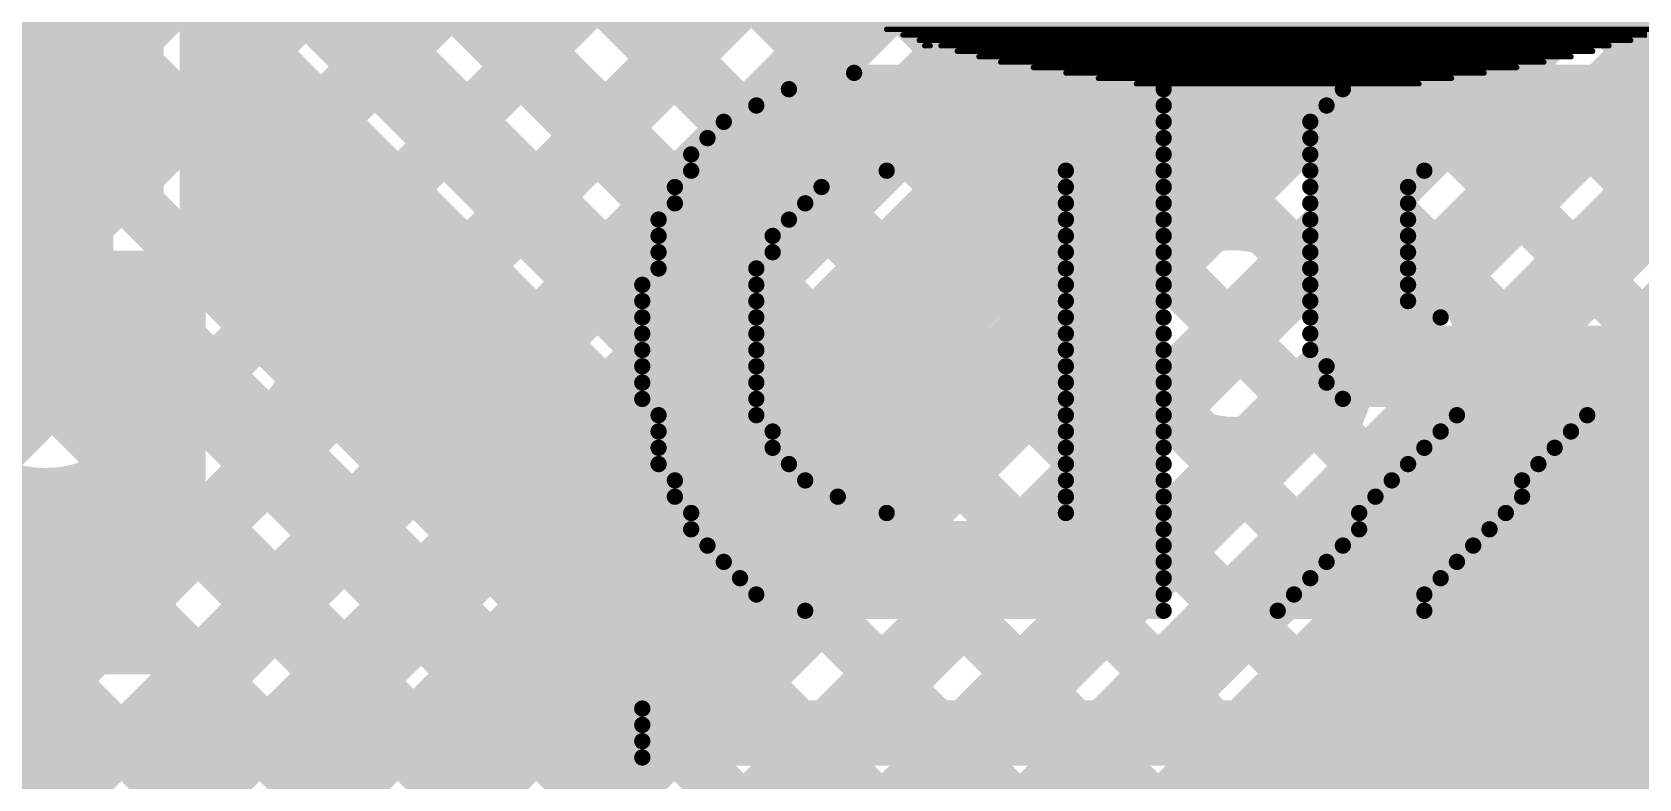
# Model space of a CAD drawing. Header units: millimetres. Extents: x -0.33 to 3.26, y -0.12 to 2.83.
# Drawn here: x 0.5497 to 0.8455, y 0.7651 to 0.9025 of the extents above; entities that cross this region are included whole.
import ezdxf

# ---------------------------------------------------------------- set-up
doc = ezdxf.new("R2010")
doc.units = ezdxf.units.MM
doc.header["$MEASUREMENT"] = 0
for name, color, linetype in [('BottomLayer', 5, 'Continuous'), ('BottomOverlay', 54, 'Continuous'), ('BottomPaste', 16, 'Continuous'), ('BottomSolder', 6, 'Continuous'), ('TopLayer', 1, 'Continuous'), ('TopOverlay', 2, 'Continuous')]:
    doc.layers.add(name, color=color, linetype=linetype)
doc.styles.add('Arial', font='', dxfattribs={"height": 0.2})
doc.styles.get('Arial').set_extended_font_data('Arial')

# ---------------------------------------------------------------- blocks, each defined once
blk = doc.blocks.new('PS2801C_1_F3_A_B_4')
at = {"layer": 'BottomLayer'}
blk.add_hatch(color=5, dxfattribs=at).paths.add_polyline_path([(0.23622, 0.06772), (0.31496, 0.06772), (0.31496, 0.03228), (0.23622, 0.03228)])
at = {"layer": 'BottomPaste'}
blk.add_hatch(color=16, dxfattribs=at).paths.add_polyline_path([(0.23622, 0.06772), (0.31496, 0.06772), (0.31496, 0.03228), (0.23622, 0.03228)])
at = {"layer": 'BottomSolder'}
blk.add_hatch(color=6, dxfattribs=at).paths.add_polyline_path([(0.23222, 0.07172), (0.31896, 0.07172), (0.31896, 0.02828), (0.23222, 0.02828)])
blk = doc.blocks.new('R__0402_B_29')
at = {"layer": 'BottomLayer'}
for points in [[(-0.0095, 0.0125), (-0.0095, -0.0125), (-0.0275, -0.0125), (-0.0275, 0.0125)], [(0.0275, 0.0125), (0.0275, -0.0125), (0.0095, -0.0125), (0.0095, 0.0125)]]:
    blk.add_hatch(color=5, dxfattribs=at).paths.add_polyline_path(points)
at = {"layer": 'BottomPaste'}
for points in [[(-0.0095, 0.0125), (-0.0095, -0.0125), (-0.0275, -0.0125), (-0.0275, 0.0125)], [(0.0275, 0.0125), (0.0275, -0.0125), (0.0095, -0.0125), (0.0095, 0.0125)]]:
    blk.add_hatch(color=16, dxfattribs=at).paths.add_polyline_path(points)
at = {"layer": 'BottomSolder'}
for points in [[(-0.0055, 0.0165), (-0.0055, -0.0165), (-0.0315, -0.0165), (-0.0315, 0.0165)], [(0.0315, 0.0165), (0.0315, -0.0165), (0.0055, -0.0165), (0.0055, 0.0165)]]:
    blk.add_hatch(color=6, dxfattribs=at).paths.add_polyline_path(points)
at = {"layer": 'BottomOverlay', "const_width": 0.01}
for points in [[(-0.034, 0.019), (0.034, 0.019)], [(-0.034, 0.019), (-0.034, -0.019)], [(0.034, 0.019), (0.034, -0.019)], [(-0.034, -0.019), (0.034, -0.019)]]:
    blk.add_lwpolyline(points, dxfattribs=at)
at = {"layer": 'BottomOverlay', "const_width": 0.005}
for points in [[(-0.0365, 0.019, 1), (-0.0315, 0.019, 1)], [(-0.0365, 0.019, 1), (-0.0315, 0.019, 1)], [(0.0315, 0.019, 1), (0.0365, 0.019, 1)], [(0.0315, 0.019, 1), (0.0365, 0.019, 1)], [(-0.0365, -0.019, 1), (-0.0315, -0.019, 1)], [(-0.0365, -0.019, 1), (-0.0315, -0.019, 1)], [(0.0315, -0.019, 1), (0.0365, -0.019, 1)], [(0.0315, -0.019, 1), (0.0365, -0.019, 1)]]:
    blk.add_lwpolyline(points, format="xyb", close=True, dxfattribs=at)

msp = doc.modelspace()

# ---------------------------------------------------------------- linework, layer by layer
at = {"layer": 'BottomLayer'}
for points, const_width in [([(0.6781, 0.7531), (1.051, 1.126)], 0.012), ([(0.61254, 0.659), (1.06154, 1.108)], 0.01), ([(0.69086, 0.7404), (1.05846, 1.108)], 0.01), ([(0.62, 0.641), (1.079, 1.1)], 0.012), ([(0.45772, 0.44817), (1.09154, 1.082)], 0.01), ([(0.63275, 0.6283), (1.08646, 1.082)], 0.01), ([(0.46517, 0.43017), (1.1066, 1.0716)], 0.012), ([(0.52038, 1.072), (0.74596, 0.84642)], 0.01), ([(0.54283, 0.7711), (0.84373, 1.072)], 0.01), ([(0.54866, 1.072), (0.7601, 0.86056)], 0.01), ([(0.57111, 0.7711), (0.87201, 1.072)], 0.01), ([(0.57662, 0.83318), (0.81544, 1.072)], 0.01), ([(0.57695, 1.072), (0.77425, 0.8747)], 0.01), ([(0.58184, 0.89497), (0.75887, 1.072)], 0.01), ([(0.58184, 0.86668), (0.78716, 1.072)], 0.01), ([(0.5994, 0.7711), (0.90029, 1.072)], 0.01), ([(0.60523, 1.072), (0.78839, 0.88884)], 0.01), ([(0.62768, 0.7711), (0.92858, 1.072)], 0.01), ([(0.63352, 1.072), (0.80253, 0.90299)], 0.01), ([(0.65597, 0.7711), (0.95686, 1.072)], 0.01), ([(0.67065, 0.7711), (0.97331, 1.07377)], 0.01), ([(0.47792, 0.41747), (1.11405, 1.0536)], 0.01), ([(0.5693, 0.50575), (1.11714, 1.0536)], 0.01), ([(0.582, 0.493), (1.131, 1.042)], 0.012), ([(0.57593, 0.98816), (0.73182, 0.83227)], 0.01), ([(0.58184, 0.86432), (0.58184, 0.96707)], 0.01), ([(0.58184, 0.95397), (0.71768, 0.81813)], 0.01), ([(0.58184, 0.92569), (0.70353, 0.80399)], 0.01), ([(0.55212, 0.84179), (0.55212, 0.9157)], 0.025), ([(0.58184, 0.8974), (0.68939, 0.78985)], 0.01), ([(0.58184, 0.86912), (0.67525, 0.77571)], 0.01), ([(0.57948, 0.86432), (0.58184, 0.86668)], 0.01), ([(0.57662, 0.86432), (0.58184, 0.86432)], 0.01), ([(0.57662, 0.86147), (0.57948, 0.86432)], 0.01), ([(0.57662, 0.84179), (0.57662, 0.86279)], 0.01), ([(0.57662, 0.82079), (0.57662, 0.86279)], 0.01), ([(0.57662, 0.84605), (0.65157, 0.7711)], 0.01), ([(0.84084, 0.83639), (0.84339, 0.83384)], 0.01), ([(0.56474, 0.82079), (0.57662, 0.82079)], 0.01), ([(0.5736, 0.82079), (0.62328, 0.7711)], 0.01), ([(0.8267, 0.82225), (0.82925, 0.8197)], 0.01), ([(0.51455, 0.7711), (0.56356, 0.82012)], 0.01), ([(0.54856, 0.81755), (0.595, 0.7711)], 0.01), ([(0.52662, 0.8112), (0.56672, 0.7711)], 0.01), ([(0.81256, 0.8081), (0.8151, 0.80556)], 0.01), ([(0.79842, 0.79396), (0.80096, 0.79142)], 0.01), ([(0.78428, 0.77982), (0.78682, 0.77728)], 0.01), ([(0.45149, 0.7711), (0.67065, 0.7711)], 0.01), ([(0.77013, 0.76568), (0.77268, 0.76313)], 0.01)]:
    msp.add_lwpolyline(points, dxfattribs=dict(at, const_width=const_width))
for points, const_width in [([(0.80003, 0.90299, 1), (0.80503, 0.90299, 1)], 0.005), ([(0.57934, 0.8974, 1), (0.58434, 0.8974, 1)], 0.005), ([(0.57934, 0.89497, 1), (0.58434, 0.89497, 1)], 0.005), ([(0.78589, 0.88884, 1), (0.79089, 0.88884, 1)], 0.005), ([(0.77175, 0.8747, 1), (0.77675, 0.8747, 1)], 0.005), ([(0.57934, 0.86912, 1), (0.58434, 0.86912, 1)], 0.005), ([(0.57934, 0.86668, 1), (0.58434, 0.86668, 1)], 0.005), ([(0.57934, 0.86668, 1), (0.58434, 0.86668, 1)], 0.005), ([(0.57412, 0.86432, 1), (0.57912, 0.86432, 1)], 0.005), ([(0.57412, 0.86279, 1), (0.57912, 0.86279, 1)], 0.005), ([(0.57412, 0.86279, 1), (0.57912, 0.86279, 1)], 0.005), ([(0.57698, 0.86432, 1), (0.58198, 0.86432, 1)], 0.005), ([(0.57698, 0.86432, 1), (0.58198, 0.86432, 1)], 0.005), ([(0.57934, 0.86432, 1), (0.58434, 0.86432, 1)], 0.005), ([(0.57934, 0.86432, 1), (0.58434, 0.86432, 1)], 0.005), ([(0.57412, 0.86147, 1), (0.57912, 0.86147, 1)], 0.005), ([(0.7576, 0.86056, 1), (0.7626, 0.86056, 1)], 0.005), ([(0.54587, 0.84179, 1), (0.55837, 0.84179, 1)], 0.0125), ([(0.57412, 0.84605, 1), (0.57912, 0.84605, 1)], 0.005), ([(0.74346, 0.84642, 1), (0.74846, 0.84642, 1)], 0.005), ([(0.57412, 0.84179, 1), (0.57912, 0.84179, 1)], 0.005), ([(0.83834, 0.83639, 1), (0.84334, 0.83639, 1)], 0.005), ([(0.57412, 0.83318, 1), (0.57912, 0.83318, 1)], 0.005), ([(0.72932, 0.83227, 1), (0.73432, 0.83227, 1)], 0.005), ([(0.84089, 0.83384, 1), (0.84589, 0.83384, 1)], 0.005), ([(0.56224, 0.82079, 1), (0.56724, 0.82079, 1)], 0.005), ([(0.56224, 0.82079, 1), (0.56724, 0.82079, 1)], 0.005), ([(0.5711, 0.82079, 1), (0.5761, 0.82079, 1)], 0.005), ([(0.57412, 0.82079, 1), (0.57912, 0.82079, 1)], 0.005), ([(0.57412, 0.82079, 1), (0.57912, 0.82079, 1)], 0.005), ([(0.8242, 0.82225, 1), (0.8292, 0.82225, 1)], 0.005), ([(0.54606, 0.81755, 1), (0.55106, 0.81755, 1)], 0.005), ([(0.56106, 0.82012, 1), (0.56606, 0.82012, 1)], 0.005), ([(0.71518, 0.81813, 1), (0.72018, 0.81813, 1)], 0.005), ([(0.82675, 0.8197, 1), (0.83175, 0.8197, 1)], 0.005), ([(0.81006, 0.8081, 1), (0.81506, 0.8081, 1)], 0.005), ([(0.70103, 0.80399, 1), (0.70603, 0.80399, 1)], 0.005), ([(0.8126, 0.80556, 1), (0.8176, 0.80556, 1)], 0.005), ([(0.79592, 0.79396, 1), (0.80092, 0.79396, 1)], 0.005), ([(0.79846, 0.79142, 1), (0.80346, 0.79142, 1)], 0.005), ([(0.68689, 0.78985, 1), (0.69189, 0.78985, 1)], 0.005), ([(0.78177, 0.77982, 1), (0.78678, 0.77982, 1)], 0.005), ([(0.78432, 0.77728, 1), (0.78932, 0.77728, 1)], 0.005), ([(0.67275, 0.77571, 1), (0.67775, 0.77571, 1)], 0.005), ([(0.56422, 0.7711, 1), (0.56922, 0.7711, 1)], 0.005), ([(0.56861, 0.7711, 1), (0.57361, 0.7711, 1)], 0.005), ([(0.5925, 0.7711, 1), (0.5975, 0.7711, 1)], 0.005), ([(0.5969, 0.7711, 1), (0.6019, 0.7711, 1)], 0.005), ([(0.62078, 0.7711, 1), (0.62578, 0.7711, 1)], 0.005), ([(0.62518, 0.7711, 1), (0.63018, 0.7711, 1)], 0.005), ([(0.64907, 0.7711, 1), (0.65407, 0.7711, 1)], 0.005), ([(0.65347, 0.7711, 1), (0.65847, 0.7711, 1)], 0.005), ([(0.66815, 0.7711, 1), (0.67315, 0.7711, 1)], 0.005), ([(0.66815, 0.7711, 1), (0.67315, 0.7711, 1)], 0.005), ([(0.76763, 0.76568, 1), (0.77263, 0.76568, 1)], 0.005), ([(0.77018, 0.76313, 1), (0.77518, 0.76313, 1)], 0.005)]:
    msp.add_lwpolyline(points, format="xyb", close=True, dxfattribs=dict(at, const_width=const_width))
at = {"layer": 'BottomLayer', "const_width": 0.01}
msp.add_lwpolyline([(0.56474, 0.82079, -0.27735), (0.5395, 0.82079)], format="xyb", dxfattribs=at)
at = {"layer": 'BottomOverlay', "const_width": 0.003}
for points in [[(0.701, 0.895), (0.758, 0.895)], [(0.8, 0.895), (0.869, 0.895)], [(0.689, 0.892), (0.758, 0.892)], [(0.791, 0.892), (0.872, 0.892)], [(0.683, 0.889), (0.758, 0.889)], [(0.788, 0.889), (0.872, 0.889)], [(0.677, 0.886), (0.758, 0.886)], [(0.785, 0.886), (0.872, 0.886)], [(0.674, 0.883), (0.758, 0.883)], [(0.785, 0.883), (0.872, 0.883)], [(0.671, 0.88), (0.758, 0.88)], [(0.785, 0.88), (0.872, 0.88)], [(0.671, 0.877), (0.707, 0.877)], [(0.74, 0.877), (0.758, 0.877)], [(0.785, 0.877), (0.806, 0.877)], [(0.668, 0.874), (0.695, 0.874)], [(0.74, 0.874), (0.758, 0.874)], [(0.785, 0.874), (0.803, 0.874)], [(0.668, 0.871), (0.692, 0.871)], [(0.74, 0.871), (0.758, 0.871)], [(0.785, 0.871), (0.803, 0.871)], [(0.665, 0.868), (0.689, 0.868)], [(0.74, 0.868), (0.758, 0.868)], [(0.785, 0.868), (0.803, 0.868)], [(0.665, 0.865), (0.686, 0.865)], [(0.74, 0.865), (0.758, 0.865)], [(0.785, 0.865), (0.803, 0.865)], [(0.665, 0.862), (0.686, 0.862)], [(0.74, 0.862), (0.758, 0.862)], [(0.785, 0.862), (0.803, 0.862)], [(0.665, 0.859), (0.683, 0.859)], [(0.74, 0.859), (0.758, 0.859)], [(0.785, 0.859), (0.803, 0.859)], [(0.662, 0.856), (0.683, 0.856)], [(0.74, 0.856), (0.758, 0.856)], [(0.785, 0.856), (0.803, 0.856)], [(0.662, 0.853), (0.683, 0.853)], [(0.74, 0.853), (0.758, 0.853)], [(0.785, 0.853), (0.803, 0.853)], [(0.662, 0.85), (0.683, 0.85)], [(0.74, 0.85), (0.758, 0.85)], [(0.785, 0.85), (0.809, 0.85)], [(0.662, 0.847), (0.683, 0.847)], [(0.74, 0.847), (0.758, 0.847)], [(0.785, 0.847), (0.872, 0.847)], [(0.662, 0.844), (0.683, 0.844)], [(0.74, 0.844), (0.758, 0.844)], [(0.785, 0.844), (0.872, 0.844)], [(0.662, 0.841), (0.683, 0.841)], [(0.74, 0.841), (0.758, 0.841)], [(0.788, 0.841), (0.872, 0.841)], [(0.662, 0.838), (0.683, 0.838)], [(0.74, 0.838), (0.758, 0.838)], [(0.788, 0.838), (0.872, 0.838)], [(0.662, 0.835), (0.683, 0.835)], [(0.74, 0.835), (0.758, 0.835)], [(0.791, 0.835), (0.872, 0.835)], [(0.665, 0.832), (0.683, 0.832)], [(0.74, 0.832), (0.758, 0.832)], [(0.812, 0.832), (0.836, 0.832)], [(0.665, 0.829), (0.686, 0.829)], [(0.74, 0.829), (0.758, 0.829)], [(0.809, 0.829), (0.833, 0.829)], [(0.665, 0.826), (0.686, 0.826)], [(0.74, 0.826), (0.758, 0.826)], [(0.806, 0.826), (0.83, 0.826)], [(0.665, 0.823), (0.689, 0.823)], [(0.74, 0.823), (0.758, 0.823)], [(0.803, 0.823), (0.827, 0.823)], [(0.668, 0.82), (0.692, 0.82)], [(0.74, 0.82), (0.758, 0.82)], [(0.8, 0.82), (0.824, 0.82)], [(0.668, 0.817), (0.698, 0.817)], [(0.74, 0.817), (0.758, 0.817)], [(0.797, 0.817), (0.824, 0.817)], [(0.671, 0.814), (0.707, 0.814)], [(0.74, 0.814), (0.758, 0.814)], [(0.794, 0.814), (0.821, 0.814)], [(0.671, 0.811), (0.758, 0.811)], [(0.794, 0.811), (0.818, 0.811)], [(0.674, 0.808), (0.758, 0.808)], [(0.791, 0.808), (0.815, 0.808)], [(0.677, 0.805), (0.758, 0.805)], [(0.788, 0.805), (0.812, 0.805)], [(0.68, 0.802), (0.758, 0.802)], [(0.785, 0.802), (0.809, 0.802)], [(0.683, 0.799), (0.758, 0.799)], [(0.782, 0.799), (0.806, 0.799)], [(0.692, 0.796), (0.758, 0.796)], [(0.779, 0.796), (0.806, 0.796)], [(0.662, 0.778), (1.304, 0.778)], [(0.662, 0.775), (1.31, 0.775)], [(0.662, 0.772), (1.313, 0.772)], [(0.662, 0.769), (1.319, 0.769)]]:
    msp.add_lwpolyline(points, dxfattribs=at)
at = {"layer": 'BottomOverlay', "const_width": 0.0015}
for points in [[(0.70025, 0.895, 1), (0.70175, 0.895, 1)], [(0.75725, 0.895, 1), (0.75875, 0.895, 1)], [(0.79925, 0.895, 1), (0.80075, 0.895, 1)], [(0.68825, 0.892, 1), (0.68975, 0.892, 1)], [(0.75725, 0.892, 1), (0.75875, 0.892, 1)], [(0.79025, 0.892, 1), (0.79175, 0.892, 1)], [(0.68225, 0.889, 1), (0.68375, 0.889, 1)], [(0.75725, 0.889, 1), (0.75875, 0.889, 1)], [(0.78725, 0.889, 1), (0.78875, 0.889, 1)], [(0.67625, 0.886, 1), (0.67775, 0.886, 1)], [(0.75725, 0.886, 1), (0.75875, 0.886, 1)], [(0.78425, 0.886, 1), (0.78575, 0.886, 1)], [(0.67325, 0.883, 1), (0.67475, 0.883, 1)], [(0.75725, 0.883, 1), (0.75875, 0.883, 1)], [(0.78425, 0.883, 1), (0.78575, 0.883, 1)], [(0.67025, 0.88, 1), (0.67175, 0.88, 1)], [(0.75725, 0.88, 1), (0.75875, 0.88, 1)], [(0.78425, 0.88, 1), (0.78575, 0.88, 1)], [(0.67025, 0.877, 1), (0.67175, 0.877, 1)], [(0.70625, 0.877, 1), (0.70775, 0.877, 1)], [(0.73925, 0.877, 1), (0.74075, 0.877, 1)], [(0.75725, 0.877, 1), (0.75875, 0.877, 1)], [(0.78425, 0.877, 1), (0.78575, 0.877, 1)], [(0.80525, 0.877, 1), (0.80675, 0.877, 1)], [(0.66725, 0.874, 1), (0.66875, 0.874, 1)], [(0.69425, 0.874, 1), (0.69575, 0.874, 1)], [(0.73925, 0.874, 1), (0.74075, 0.874, 1)], [(0.75725, 0.874, 1), (0.75875, 0.874, 1)], [(0.78425, 0.874, 1), (0.78575, 0.874, 1)], [(0.80225, 0.874, 1), (0.80375, 0.874, 1)], [(0.66725, 0.871, 1), (0.66875, 0.871, 1)], [(0.69125, 0.871, 1), (0.69275, 0.871, 1)], [(0.73925, 0.871, 1), (0.74075, 0.871, 1)], [(0.75725, 0.871, 1), (0.75875, 0.871, 1)], [(0.78425, 0.871, 1), (0.78575, 0.871, 1)], [(0.80225, 0.871, 1), (0.80375, 0.871, 1)], [(0.66425, 0.868, 1), (0.66575, 0.868, 1)], [(0.68825, 0.868, 1), (0.68975, 0.868, 1)], [(0.73925, 0.868, 1), (0.74075, 0.868, 1)], [(0.75725, 0.868, 1), (0.75875, 0.868, 1)], [(0.78425, 0.868, 1), (0.78575, 0.868, 1)], [(0.80225, 0.868, 1), (0.80375, 0.868, 1)], [(0.66425, 0.865, 1), (0.66575, 0.865, 1)], [(0.68525, 0.865, 1), (0.68675, 0.865, 1)], [(0.73925, 0.865, 1), (0.74075, 0.865, 1)], [(0.75725, 0.865, 1), (0.75875, 0.865, 1)], [(0.78425, 0.865, 1), (0.78575, 0.865, 1)], [(0.80225, 0.865, 1), (0.80375, 0.865, 1)], [(0.66425, 0.862, 1), (0.66575, 0.862, 1)], [(0.68525, 0.862, 1), (0.68675, 0.862, 1)], [(0.73925, 0.862, 1), (0.74075, 0.862, 1)], [(0.75725, 0.862, 1), (0.75875, 0.862, 1)], [(0.78425, 0.862, 1), (0.78575, 0.862, 1)], [(0.80225, 0.862, 1), (0.80375, 0.862, 1)], [(0.66425, 0.859, 1), (0.66575, 0.859, 1)], [(0.68225, 0.859, 1), (0.68375, 0.859, 1)], [(0.73925, 0.859, 1), (0.74075, 0.859, 1)], [(0.75725, 0.859, 1), (0.75875, 0.859, 1)], [(0.78425, 0.859, 1), (0.78575, 0.859, 1)], [(0.80225, 0.859, 1), (0.80375, 0.859, 1)], [(0.66125, 0.856, 1), (0.66275, 0.856, 1)], [(0.68225, 0.856, 1), (0.68375, 0.856, 1)], [(0.73925, 0.856, 1), (0.74075, 0.856, 1)], [(0.75725, 0.856, 1), (0.75875, 0.856, 1)], [(0.78425, 0.856, 1), (0.78575, 0.856, 1)], [(0.80225, 0.856, 1), (0.80375, 0.856, 1)], [(0.66125, 0.853, 1), (0.66275, 0.853, 1)], [(0.68225, 0.853, 1), (0.68375, 0.853, 1)], [(0.73925, 0.853, 1), (0.74075, 0.853, 1)], [(0.75725, 0.853, 1), (0.75875, 0.853, 1)], [(0.78425, 0.853, 1), (0.78575, 0.853, 1)], [(0.80225, 0.853, 1), (0.80375, 0.853, 1)], [(0.66125, 0.85, 1), (0.66275, 0.85, 1)], [(0.68225, 0.85, 1), (0.68375, 0.85, 1)], [(0.73925, 0.85, 1), (0.74075, 0.85, 1)], [(0.75725, 0.85, 1), (0.75875, 0.85, 1)], [(0.78425, 0.85, 1), (0.78575, 0.85, 1)], [(0.80825, 0.85, 1), (0.80975, 0.85, 1)], [(0.66125, 0.847, 1), (0.66275, 0.847, 1)], [(0.68225, 0.847, 1), (0.68375, 0.847, 1)], [(0.73925, 0.847, 1), (0.74075, 0.847, 1)], [(0.75725, 0.847, 1), (0.75875, 0.847, 1)], [(0.78425, 0.847, 1), (0.78575, 0.847, 1)], [(0.66125, 0.844, 1), (0.66275, 0.844, 1)], [(0.68225, 0.844, 1), (0.68375, 0.844, 1)], [(0.73925, 0.844, 1), (0.74075, 0.844, 1)], [(0.75725, 0.844, 1), (0.75875, 0.844, 1)], [(0.78425, 0.844, 1), (0.78575, 0.844, 1)], [(0.66125, 0.841, 1), (0.66275, 0.841, 1)], [(0.68225, 0.841, 1), (0.68375, 0.841, 1)], [(0.73925, 0.841, 1), (0.74075, 0.841, 1)], [(0.75725, 0.841, 1), (0.75875, 0.841, 1)], [(0.78725, 0.841, 1), (0.78875, 0.841, 1)], [(0.66125, 0.838, 1), (0.66275, 0.838, 1)], [(0.68225, 0.838, 1), (0.68375, 0.838, 1)], [(0.73925, 0.838, 1), (0.74075, 0.838, 1)], [(0.75725, 0.838, 1), (0.75875, 0.838, 1)], [(0.78725, 0.838, 1), (0.78875, 0.838, 1)], [(0.66125, 0.835, 1), (0.66275, 0.835, 1)], [(0.68225, 0.835, 1), (0.68375, 0.835, 1)], [(0.73925, 0.835, 1), (0.74075, 0.835, 1)], [(0.75725, 0.835, 1), (0.75875, 0.835, 1)], [(0.79025, 0.835, 1), (0.79175, 0.835, 1)], [(0.66425, 0.832, 1), (0.66575, 0.832, 1)], [(0.68225, 0.832, 1), (0.68375, 0.832, 1)], [(0.73925, 0.832, 1), (0.74075, 0.832, 1)], [(0.75725, 0.832, 1), (0.75875, 0.832, 1)], [(0.81125, 0.832, 1), (0.81275, 0.832, 1)], [(0.83525, 0.832, 1), (0.83675, 0.832, 1)], [(0.66425, 0.829, 1), (0.66575, 0.829, 1)], [(0.68525, 0.829, 1), (0.68675, 0.829, 1)], [(0.73925, 0.829, 1), (0.74075, 0.829, 1)], [(0.75725, 0.829, 1), (0.75875, 0.829, 1)], [(0.80825, 0.829, 1), (0.80975, 0.829, 1)], [(0.83225, 0.829, 1), (0.83375, 0.829, 1)], [(0.66425, 0.826, 1), (0.66575, 0.826, 1)], [(0.68525, 0.826, 1), (0.68675, 0.826, 1)], [(0.73925, 0.826, 1), (0.74075, 0.826, 1)], [(0.75725, 0.826, 1), (0.75875, 0.826, 1)], [(0.80525, 0.826, 1), (0.80675, 0.826, 1)], [(0.82925, 0.826, 1), (0.83075, 0.826, 1)], [(0.66425, 0.823, 1), (0.66575, 0.823, 1)], [(0.68825, 0.823, 1), (0.68975, 0.823, 1)], [(0.73925, 0.823, 1), (0.74075, 0.823, 1)], [(0.75725, 0.823, 1), (0.75875, 0.823, 1)], [(0.80225, 0.823, 1), (0.80375, 0.823, 1)], [(0.82625, 0.823, 1), (0.82775, 0.823, 1)], [(0.66725, 0.82, 1), (0.66875, 0.82, 1)], [(0.69125, 0.82, 1), (0.69275, 0.82, 1)], [(0.73925, 0.82, 1), (0.74075, 0.82, 1)], [(0.75725, 0.82, 1), (0.75875, 0.82, 1)], [(0.79925, 0.82, 1), (0.80075, 0.82, 1)], [(0.82325, 0.82, 1), (0.82475, 0.82, 1)], [(0.66725, 0.817, 1), (0.66875, 0.817, 1)], [(0.69725, 0.817, 1), (0.69875, 0.817, 1)], [(0.73925, 0.817, 1), (0.74075, 0.817, 1)], [(0.75725, 0.817, 1), (0.75875, 0.817, 1)], [(0.79625, 0.817, 1), (0.79775, 0.817, 1)], [(0.82325, 0.817, 1), (0.82475, 0.817, 1)], [(0.67025, 0.814, 1), (0.67175, 0.814, 1)], [(0.70625, 0.814, 1), (0.70775, 0.814, 1)], [(0.73925, 0.814, 1), (0.74075, 0.814, 1)], [(0.75725, 0.814, 1), (0.75875, 0.814, 1)], [(0.79325, 0.814, 1), (0.79475, 0.814, 1)], [(0.82025, 0.814, 1), (0.82175, 0.814, 1)], [(0.67025, 0.811, 1), (0.67175, 0.811, 1)], [(0.75725, 0.811, 1), (0.75875, 0.811, 1)], [(0.79325, 0.811, 1), (0.79475, 0.811, 1)], [(0.81725, 0.811, 1), (0.81875, 0.811, 1)], [(0.67325, 0.808, 1), (0.67475, 0.808, 1)], [(0.75725, 0.808, 1), (0.75875, 0.808, 1)], [(0.79025, 0.808, 1), (0.79175, 0.808, 1)], [(0.81425, 0.808, 1), (0.81575, 0.808, 1)], [(0.67625, 0.805, 1), (0.67775, 0.805, 1)], [(0.75725, 0.805, 1), (0.75875, 0.805, 1)], [(0.78725, 0.805, 1), (0.78875, 0.805, 1)], [(0.81125, 0.805, 1), (0.81275, 0.805, 1)], [(0.67925, 0.802, 1), (0.68075, 0.802, 1)], [(0.75725, 0.802, 1), (0.75875, 0.802, 1)], [(0.78425, 0.802, 1), (0.78575, 0.802, 1)], [(0.80825, 0.802, 1), (0.80975, 0.802, 1)], [(0.68225, 0.799, 1), (0.68375, 0.799, 1)], [(0.75725, 0.799, 1), (0.75875, 0.799, 1)], [(0.78125, 0.799, 1), (0.78275, 0.799, 1)], [(0.80525, 0.799, 1), (0.80675, 0.799, 1)], [(0.69125, 0.796, 1), (0.69275, 0.796, 1)], [(0.75725, 0.796, 1), (0.75875, 0.796, 1)], [(0.77825, 0.796, 1), (0.77975, 0.796, 1)], [(0.80525, 0.796, 1), (0.80675, 0.796, 1)], [(0.66125, 0.778, 1), (0.66275, 0.778, 1)], [(0.66125, 0.775, 1), (0.66275, 0.775, 1)], [(0.66125, 0.772, 1), (0.66275, 0.772, 1)], [(0.66125, 0.769, 1), (0.66275, 0.769, 1)]]:
    msp.add_lwpolyline(points, format="xyb", close=True, dxfattribs=at)
at = {"layer": 'TopLayer', "const_width": 0.01}
for points in [[(0.502, 0.86038), (0.923, 1.28138)], [(0.502, 0.83493), (0.923, 1.25593)], [(0.502, 0.80947), (0.923, 1.23047)], [(0.502, 0.78401), (0.923, 1.20501)], [(0.502, 0.75856), (0.92752, 1.18407)], [(0.502, 0.7331), (0.94022, 1.17132)], [(0.502, 0.70765), (0.95295, 1.1586)], [(0.502, 0.68219), (0.96568, 1.14587)], [(0.502, 0.65673), (0.9784, 1.13314)], [(0.52022, 0.6495), (0.99113, 1.12041)], [(0.54568, 0.6495), (1.00386, 1.10768)], [(0.57113, 0.6495), (1.01659, 1.09496)], [(0.59659, 0.6495), (1.02932, 1.08223)], [(0.66732, 1.07779), (1.11661, 0.6285)], [(0.62204, 0.6495), (1.04204, 1.0695)], [(0.65462, 1.06504), (1.09115, 0.6285)], [(0.66291, 0.66491), (1.05477, 1.05677)], [(0.66291, 0.66491), (1.05477, 1.05677)], [(0.64189, 1.05231), (1.0657, 0.6285)], [(0.68854, 0.66508), (1.0675, 1.04404)], [(0.62916, 1.03958), (1.04024, 0.6285)], [(0.70464, 0.65572), (1.08023, 1.03132)], [(0.61643, 1.02685), (1.01479, 0.6285)], [(0.71499, 0.64062), (1.09296, 1.01859)], [(0.6037, 1.01413), (0.98933, 0.6285)], [(0.59098, 1.0014), (0.96387, 0.6285)], [(0.502, 0.98855), (0.86205, 0.6285)], [(0.57825, 0.98867), (0.93842, 0.6285)], [(0.56962, 0.97185), (0.91296, 0.6285)], [(0.502, 0.96309), (0.84229, 0.6228)], [(0.55182, 0.96419), (0.88751, 0.6285)], [(0.502, 0.93764), (0.83359, 0.60605)], [(0.502, 0.91218), (0.87, 0.54418)], [(0.502, 0.88673), (0.864, 0.52473)], [(0.502, 0.86127), (0.864, 0.49927)], [(0.502, 0.83582), (0.6711, 0.66671)], [(0.502, 0.81036), (0.65253, 0.65983)]]:
    msp.add_lwpolyline(points, dxfattribs=at)
at = {"layer": 'TopOverlay', "const_width": 0.001}
for points in [[(0.707, 0.903), (0.85, 0.903)], [(0.71, 0.902), (0.847, 0.902)], [(0.713, 0.901), (0.844, 0.901)], [(0.714, 0.9), (0.715, 0.9)], [(0.717, 0.9), (0.84, 0.9)], [(0.72, 0.899), (0.837, 0.899)], [(0.724, 0.898), (0.833, 0.898)], [(0.728, 0.897), (0.828, 0.897)], [(0.734, 0.896), (0.823, 0.896)], [(0.74, 0.895), (0.817, 0.895)], [(0.746, 0.894), (0.811, 0.894)], [(0.753, 0.893), (0.805, 0.893)]]:
    msp.add_lwpolyline(points, dxfattribs=at)
at = {"layer": 'TopOverlay', "const_width": 0.0005}
for points in [[(0.70675, 0.903, 1), (0.70725, 0.903, 1)], [(0.70975, 0.902, 1), (0.71025, 0.902, 1)], [(0.71275, 0.901, 1), (0.71325, 0.901, 1)], [(0.71375, 0.9, 1), (0.71425, 0.9, 1)], [(0.71475, 0.9, 1), (0.71525, 0.9, 1)], [(0.71675, 0.9, 1), (0.71725, 0.9, 1)], [(0.71975, 0.899, 1), (0.72025, 0.899, 1)], [(0.83675, 0.899, 1), (0.83725, 0.899, 1)], [(0.83975, 0.9, 1), (0.84025, 0.9, 1)], [(0.84375, 0.901, 1), (0.84425, 0.901, 1)], [(0.72375, 0.898, 1), (0.72425, 0.898, 1)], [(0.72775, 0.897, 1), (0.72825, 0.897, 1)], [(0.73375, 0.896, 1), (0.73425, 0.896, 1)], [(0.82275, 0.896, 1), (0.82325, 0.896, 1)], [(0.82775, 0.897, 1), (0.82825, 0.897, 1)], [(0.83275, 0.898, 1), (0.83325, 0.898, 1)], [(0.73975, 0.895, 1), (0.74025, 0.895, 1)], [(0.74575, 0.894, 1), (0.74625, 0.894, 1)], [(0.75275, 0.893, 1), (0.75325, 0.893, 1)], [(0.80475, 0.893, 1), (0.80525, 0.893, 1)], [(0.81075, 0.894, 1), (0.81125, 0.894, 1)], [(0.81675, 0.895, 1), (0.81725, 0.895, 1)]]:
    msp.add_lwpolyline(points, format="xyb", close=True, dxfattribs=at)

# ---------------------------------------------------------------- block references
for name, p, rotation in [('PS2801C_1_F3_A_B_4', (0.50212, 1.19129), 270), ('R__0402_B_29', (0.55212, 0.82329), 90)]:
    msp.add_blockref(name, p, dxfattribs=dict(rotation=rotation))

# ---------------------------------------------------------------- texts
at = {"layer": 'BottomOverlay', "style": 'Arial', "text_generation_flag": 2}
msp.add_text('*', height=0.04, rotation=90, dxfattribs=at).set_placement((0.573, 0.775))
at = {"layer": 'TopOverlay', "style": 'Arial'}
msp.add_text('ZERO CARBON FOOTPRINT', height=0.038, rotation=360, dxfattribs=at).set_placement((0.588, 0.828))

doc.saveas('drawing.dxf')
